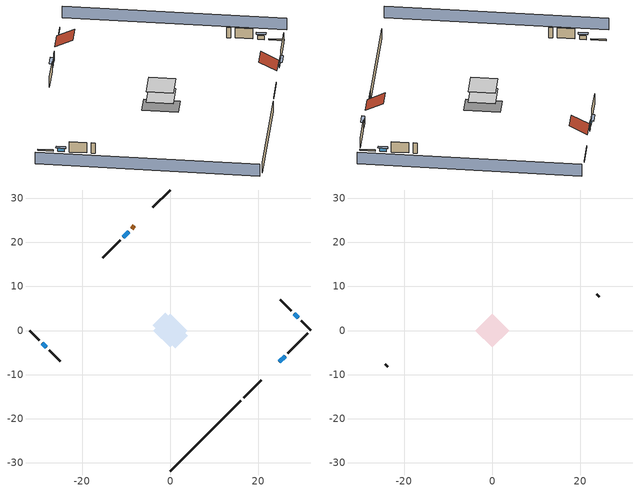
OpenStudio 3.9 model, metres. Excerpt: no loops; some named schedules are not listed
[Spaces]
conditioned space 1
 floor foundation (Slab1 construction): -4,1.14 -1.14,4 4,-1.14 1.14,-4 z-2.13
 floor adiabatic (AdiabaticFloorConstruction): -3.84,0 0,3.84 3.84,0 0,-3.84 z0.3
 wall outside (Wall1 construction): 26.74,-5.19 31.27,-0.66 z0.3:2.74
 wall outside (Wall2 construction): -27.47,-4.46 -24.95,-6.98 z0.3:2.74
 wall outside (Wall3 construction): -11.37,20.56 -15.37,16.56 z0.3:2.74
 wall outside (Wall4 construction): 27.47,4.46 24.95,6.98 z0.3:2.74
 wall outside (RimJoist1 construction): 16.67,-15.26 20.64,-11.29 z0.3:0.61
 wall outside (RimJoist2 construction): -31.93,0 -29.73,-2.2 z0.3:0.61
 wall outside (RimJoist3 construction): 0,31.93 -3.97,27.96 z0.3:0.61
 wall outside (RimJoist4 construction): 31.93,0 29.73,2.2 z0.3:0.61
 wall outside (AdiabaticWallConstruction): 24.82,-7.11 26.09,-5.84 / -9.45,22.48 -10.72,21.21 z0.3:1.49; -29.08,-2.85 -28.13,-3.8 / 29.08,2.85 28.13,3.8 z0.3:1.19
 wall outside (AdiabaticWallConstruction 1): -8.15,23.78 -8.8,23.13 z0.3:2.34
 wall foundation (FoundationWall1 construction): 0,-31.93 16.01,-15.92 z-2.13:0.3
 window (WindowConstruction): 24.82,-7.11 26.08,-5.85 z0.3:1.49
 window (WindowConstruction 1): -29.07,-2.86 -28.13,-3.8 z0.3:1.19
 window (WindowConstruction 2): -9.45,22.48 -10.72,21.21 z0.3:1.49
 window (WindowConstruction 3): 29.07,2.86 28.13,3.8 z0.3:1.19
 door (Door): -8.15,23.78 -8.79,23.14 z0.3:2.34
 ceiling adiabatic (AdiabaticFloorConstruction): 0,-3.84 3.84,0 0,3.84 -3.84,0 z0.3
attic - vented 1
 floor to conditioned space 1 (Floor1 construction Reversed): -3.84,0 0,3.84 3.84,0 0,-3.84 z2.74
 wall outside (Wall5 construction): -24.3,-7.63 -23.71,-8.22 z0.3:2.74
 wall outside (Wall6 construction): 24.3,7.63 23.71,8.22 z0.3:2.74
 roof outside (Roof1 construction): 24.16,-7.77,2.74 21.6,-5.2,4.56 18.73,-8.07,4.56 21.29,-10.64,2.74
 roof outside (Roof2 construction): -7.49,24.44,2.74 -4.93,21.87,4.56 -2.06,24.74,4.56 -4.62,27.31,2.74
shading: 35.16,3.23 3.23,35.16 / -35.16,-3.23 -3.23,-35.16 z0:2.74; 26.3,-5.63 24.6,-7.33 25.03,-7.76 26.73,-6.06 z1.8; -27.92,-4.01 -29.29,-2.64 -29.72,-3.07 -28.35,-4.45 z1.49; -10.93,21 -9.24,22.69 -9.67,23.12 -11.36,21.43 z1.8; 27.92,4.01 29.29,2.64 29.72,3.07 28.35,4.45 z1.49
[Site]
Portland Intl Arpt_OR: Latitude {deg}=45.59; Longitude {deg}=-122.6; Time Zone {hr}=-8; Elevation {m}=33; Terrain=Suburbs; Keep Site Location Information=Yes
[Site:GroundTemperature:Shallow]
10.2558, 8.96328, 8.85977, 9.47314, 11.9355, 14.3863, 16.5111, 17.8571, 17.9714, 16.8767, 14.8061, 12.4304
[Site:WaterMainsTemperature]
Calculation Method=Schedule; Temperature Schedule=mains temperature schedule
[Building]
Building 1
[Material] Roughness=Rough
Name | Thickness {m} | Conductivity {W/m-K} | Density {kg/m3} | Specific Heat {J/kg-K} | Thermal Absorptance | Solar Absorptance | Visible Absorptance
asphalt or fiberglass shingles | 0.00635 | 0.162714 | 1121.4 | 1465.45 | 0.9 | 0.85 | 0.85
roof rigid ins | 0.00281632 | 0.029427 | 32.04 | 1214.23 | 0.9 | 0.7 | 0.7
osb sheathing 0.5 in. | 0.0127 | 0.115458 | 512.64 | 1214.23 | 0.9 | 0.6 | 0.6
wood siding | 0.0254 | 0.102417 | 544.68 | 1172.36 | 0.9 | 0.85 | 0.85
osb sheathing 0.5 in. 1 | 0.0127 | 0.115458 | 512.64 | 1214.23 | 0.9 | 0.7 | 0.7
wall stud and cavity | 0.1397 | 0.550994 | 139.0536 | 1170.24 | 0.9 | 0.7 | 0.7
gypsum board | 0.0127 | 0.160291 | 801 | 837.4 | 0.9 | 0.6 | 0.6
wall stud and cavity 1 | 0.1397 | 0.727959 | 139.0536 | 1170.24 | 0.9 | 0.6 | 0.6
rim joist stud and cavity | 0.0508 | 0.178688 | 50.32683 | 1063.81 | 0.9 | 0.6 | 0.6
ceiling loosefill ins | 0.254 | 0.0480833 | 16.02 | 1046.75 | 0.9 | 0.7 | 0.7
ceiling stud and cavity | 0.1397 | 0.104117 | 65.682 | 1177.47 | 0.9 | 0.7 | 0.7
concrete 8.0 in. | 0.2032 | 1.803125 | 2242.8 | 837.4 | 0.9 | 0.7 | 0.7
gypsum board 1 | 0.0127 | 0.160291 | 801 | 837.4 | 0.9 | 0.7 | 0.7
concrete 4.0 in. | 0.1016 | 1.803125 | 2242.8 | 837.4 | 0.9 | 0.7 | 0.7
floor covering | 0.0127 | 0.0450781 | 54.468 | 1339.84 | 0.9 | 0.9 | 0.9
wood siding 1; wood siding 2 | 0.0254 | 0.102417 | 544.68 | 1172.36
wall rigid ins; floor rigid ins | 0.512978 | 0.029427 | 32.04 | 1214.23 | 0.9 | 0.7 | 0.7
wall stud and cavity 2 | 0.0889 | 0.380278 | 52.3479 | 1209.89 | 0.9 | 0.7 | 0.7
door material | 0.04445 | 0.0612267 | 512.64 | 1214.23 | 0.9 | 0.7 | 0.7
floor stud and cavity | 0.1397 | 1.75129 | 37.0049 | 1207.88 | 0.9 | 0.7 | 0.7
osb sheathing 0.75 in. | 0.01905 | 0.115458 | 512.64 | 1214.23 | 0.9 | 0.7 | 0.7
floor covering 1 | 0.0127 | 0.0433444 | 54.468 | 1339.84 | 0.9 | 0.6 | 0.6
wall stud and cavity 3 | 0.0889 | 0.391764 | 83.0341 | 1211.67 | 0.9 | 0.7 | 0.7
furniture material conditioned space 1 | 0.1524 | 0.115458 | 640.8 | 1214.23 | 0.9 | 0.6 | 0.6
[Construction]
Roof1 construction; Roof2 construction: asphalt or fiberglass shingles, roof rigid ins, osb sheathing 0.5 in.
Wall1 construction; Wall2 construction; Wall3 construction; Wall4 construction: wood siding, osb sheathing 0.5 in. 1, wall stud and cavity, gypsum board
Wall5 construction; Wall6 construction: wood siding, osb sheathing 0.5 in. 1, wall stud and cavity 1
RimJoist1 construction; RimJoist2 construction; RimJoist3 construction; RimJoist4 construction: wood siding, rim joist stud and cavity
Floor1 construction Reversed: gypsum board, ceiling stud and cavity, ceiling loosefill ins
FoundationWall1 construction: concrete 8.0 in., gypsum board 1
Slab1 construction: concrete 4.0 in., floor covering
WindowConstruction; WindowConstruction 1; WindowConstruction 2; WindowConstruction 3: WindowMaterial
AdiabaticWallConstruction: wood siding 1, wall rigid ins, wall stud and cavity 2, gypsum board
Door: door material
AdiabaticWallConstruction 1: wood siding 2, wall rigid ins, wall stud and cavity 2, gypsum board
AdiabaticFloorConstruction: floor stud and cavity, floor rigid ins, osb sheathing 0.75 in., floor covering 1
PartitionWallConstruction: gypsum board, wall stud and cavity 3, gypsum board
furniture construction conditioned space 1: furniture material conditioned space 1
[WindowMaterial:SimpleGlazingSystem]
WindowMaterial: U-Factor {W/m2-K}=4.31528; Solar Heat Gain Coefficient=0.67
[ThermalZone] Multiplier=1; Use Ideal Air Loads=No
Name | Volume {m3} | Thermostat
conditioned space | 143.623 | conditioned space temperature setpoint
attic - vented | 11.9124
[Sizing:Zone]
attic - vented: Zone Cooling Design Supply Air Temperature Input Method=SupplyAirTemperature; Zone Cooling Design Supply Air Temperature {C}=14; Zone Cooling Design Supply Air Temperature Difference {deltaC}=11.11; Zone Heating Design Supply Air Temperature Input Method=SupplyAirTemperature; Zone Heating Design Supply Air Temperature {C}=40; Zone Heating Design Supply Air Temperature Difference {deltaC}=11.11; Zone Cooling Design Supply Air Humidity Ratio {kg-H2O/kg-air}=0.0085; Zone Heating Design Supply Air Humidity Ratio {kg-H2O/kg-air}=0.008; Cooling Design Air Flow Method=DesignDay; Heating Design Air Flow Method=DesignDay; Account for Dedicated Outdoor Air System=No; Dedicated Outdoor Air System Control Strategy=NeutralSupplyAir; Dedicated Outdoor Air Low Setpoint Temperature for Design {C}=autosize; Dedicated Outdoor Air High Setpoint Temperature for Design {C}=autosize; Zone Load Sizing Method=Sensible Load Only No Latent Load; Zone Latent Cooling Design Supply Air Humidity Ratio Input Method=HumidityRatioDifference; Zone Cooling Design Supply Air Humidity Ratio Difference {kgWater/kgDryAir}=0.005; Zone Latent Heating Design Supply Air Humidity Ratio Input Method=HumidityRatioDifference; Zone Humidification Design Supply Air Humidity Ratio Difference {kgWater/kgDryAir}=0.005; Sizing Option=Coincident
[Space]
Name | Thermal Zone | Volume {m3}
conditioned space 1 | conditioned space | 143.623
attic - vented 1 | attic - vented | 11.9124
[ThermostatSetpoint:DualSetpoint]
conditioned space temperature setpoint: Heating Setpoint Temperature Schedule=heating setpoint; Cooling Setpoint Temperature Schedule=cooling setpoint; Temperature Difference Between Cutout And Setpoint {deltaC}=0
[Foundation:Kiva]
Foundation Kiva 1: Initial Indoor Air Temperature {C}=22.2222; Wall Height Above Grade {m}=0.3048; Wall Depth Below Slab {m}=0.2032
[Foundation:Kiva:Settings]
Soil Conductivity {W/m-K}=1.9041; Soil Density {kg/m3}=1842.3; Soil Specific Heat {J/kg-K}=418.7; Ground Solar Absorptivity=0.9; Ground Thermal Absorptivity=0.9; Ground Surface Roughness {m}=0.03; Far-Field Width {m}=40; Deep-Ground Boundary Condition=ZeroFlux; Deep-Ground Depth {m}=40; Minimum Cell Dimension {m}=0.2; Maximum Cell Growth Coefficient=3; Simulation Timestep=Timestep
[SurfaceProperty:ExposedFoundationPerimeter]
Slab1: Exposed Perimeter Calculation Method=TotalExposedPerimeter; Total Exposed Perimeter {m}=22.64664
[SurfaceProperty:IncidentSolarMultiplier] Incident Solar Multiplier=1; Incident Solar Multiplier Schedule=trans schedule winter=0.85 summer=0.7
Window1; Window2; Window3; Window4
[InternalMass:Definition] Design Level Calculation Method=SurfaceArea
Name | Construction | Surface Area {m2}
partition wall mass | PartitionWallConstruction | 58.90053
furniture mass conditioned space 1 | furniture construction conditioned space 1 | 23.56021
[InternalMass] Space or SpaceType=conditioned space 1; Multiplier=1
Name | Internal Mass Definition
partition wall mass | partition wall mass
furniture mass conditioned space 1 | furniture mass conditioned space 1
[Fan:SystemModel]
central ac and furnace supply fan: Availability Schedule=Always On Discrete; Design Maximum Air Flow Rate {m3/s}=0.216624; Speed Control Method=Discrete; Electric Power Minimum Flow Rate Fraction=0.2; Design Pressure Rise {Pa}=500; Motor Efficiency=1; Motor In Air Stream Fraction=1; Design Electric Power Consumption {W}=autosize; Design Power Sizing Method=PowerPerFlow; Electric Power Per Unit Flow Rate {W/(m3/s)}=1059.44; Electric Power Per Unit Flow Rate Per Unit Pressure {W-s/m3-Pa}=1.66667; Fan Total Efficiency=0.7; Motor Loss Radiative Fraction=0; Speed Flow Fraction 1=0.7342; Speed Electric Power Fraction 1=0.39578; Speed Flow Fraction 2=1; Speed Electric Power Fraction 2=1
[EnergyManagementSystem:Sensor]
Name | Output Variable or Output Meter Index Key | Output Variable or Output Meter
central_ac_and_furnace_supply_fan_s; central_ac_and_furnace_supply_fan_s_1 | central ac and furnace supply fan | Fan Electricity Energy
water_heater_T_set | water heater setpoint | Schedule Value
out_pb_s |  | Site Outdoor Air Barometric Pressure
out_wt_s |  | Site Outdoor Air Humidity Ratio
site_vw_s |  | Site Wind Speed
cool_season | cooling season schedule | Schedule Value
central_ac_and_furnace_airloop_Fan_RTF_s | central ac and furnace supply fan | Fan Runtime Fraction Speed 1
central_ac_and_furnace_airloop_Fan_RTF_s_1 | central ac and furnace supply fan | Fan Runtime Fraction Speed 2
natural_vent_s | natural vent schedule | Schedule Value
htg_sp_s | heating setpoint | Schedule Value
clg_sp_s | cooling setpoint | Schedule Value
mech_vent_range_fan_0_sch_s | mech vent range fan 0 schedule | Schedule Value
mech_vent_bath_fan_0_sch_s | mech vent bath fan 0 schedule | Schedule Value
clothes_dryer_exhaust_0_sch_s | clothes_dryer | Schedule Value
htg_load_cond |  | Heating:EnergyTransfer:Zone:CONDITIONED SPACE
clg_load_cond |  | Cooling:EnergyTransfer:Zone:CONDITIONED SPACE
s_conv | Floor1 | Surface Inside Face Convection Heat Gain Energy
s_ig | Floor1 | Surface Inside Face Internal Gains Radiation Heat Gain Energy
s_sol | Floor1 | Surface Inside Face Solar Radiation Heat Gain Energy
s_lgt | Floor1 | Surface Inside Face Lights Radiation Heat Gain Energy
s_surf | Floor1 | Surface Inside Face Net Surface Thermal Radiation Heat Gain Energy
s_conv_1 | FoundationWall1 | Surface Inside Face Convection Heat Gain Energy
s_ig_1 | FoundationWall1 | Surface Inside Face Internal Gains Radiation Heat Gain Energy
s_sol_1 | FoundationWall1 | Surface Inside Face Solar Radiation Heat Gain Energy
s_lgt_1 | FoundationWall1 | Surface Inside Face Lights Radiation Heat Gain Energy
s_surf_1 | FoundationWall1 | Surface Inside Face Net Surface Thermal Radiation Heat Gain Energy
s_conv_2 | inferred conditioned ceiling | Surface Inside Face Convection Heat Gain Energy
s_ig_2 | inferred conditioned ceiling | Surface Inside Face Internal Gains Radiation Heat Gain Energy
s_sol_2 | inferred conditioned ceiling | Surface Inside Face Solar Radiation Heat Gain Energy
s_lgt_2 | inferred conditioned ceiling | Surface Inside Face Lights Radiation Heat Gain Energy
s_surf_2 | inferred conditioned ceiling | Surface Inside Face Net Surface Thermal Radiation Heat Gain Energy
s_conv_3 | inferred conditioned floor | Surface Inside Face Convection Heat Gain Energy
s_ig_3 | inferred conditioned floor | Surface Inside Face Internal Gains Radiation Heat Gain Energy
s_sol_3 | inferred conditioned floor | Surface Inside Face Solar Radiation Heat Gain Energy
s_lgt_3 | inferred conditioned floor | Surface Inside Face Lights Radiation Heat Gain Energy
s_surf_3 | inferred conditioned floor | Surface Inside Face Net Surface Thermal Radiation Heat Gain Energy
s_conv_4 | RimJoist1 | Surface Inside Face Convection Heat Gain Energy
s_ig_4 | RimJoist1 | Surface Inside Face Internal Gains Radiation Heat Gain Energy
s_sol_4 | RimJoist1 | Surface Inside Face Solar Radiation Heat Gain Energy
s_lgt_4 | RimJoist1 | Surface Inside Face Lights Radiation Heat Gain Energy
s_surf_4 | RimJoist1 | Surface Inside Face Net Surface Thermal Radiation Heat Gain Energy
s_conv_5 | RimJoist2 | Surface Inside Face Convection Heat Gain Energy
s_ig_5 | RimJoist2 | Surface Inside Face Internal Gains Radiation Heat Gain Energy
s_sol_5 | RimJoist2 | Surface Inside Face Solar Radiation Heat Gain Energy
s_lgt_5 | RimJoist2 | Surface Inside Face Lights Radiation Heat Gain Energy
s_surf_5 | RimJoist2 | Surface Inside Face Net Surface Thermal Radiation Heat Gain Energy
s_conv_6 | RimJoist3 | Surface Inside Face Convection Heat Gain Energy
s_ig_6 | RimJoist3 | Surface Inside Face Internal Gains Radiation Heat Gain Energy
s_sol_6 | RimJoist3 | Surface Inside Face Solar Radiation Heat Gain Energy
s_lgt_6 | RimJoist3 | Surface Inside Face Lights Radiation Heat Gain Energy
s_surf_6 | RimJoist3 | Surface Inside Face Net Surface Thermal Radiation Heat Gain Energy
s_conv_7 | RimJoist4 | Surface Inside Face Convection Heat Gain Energy
s_ig_7 | RimJoist4 | Surface Inside Face Internal Gains Radiation Heat Gain Energy
s_sol_7 | RimJoist4 | Surface Inside Face Solar Radiation Heat Gain Energy
s_lgt_7 | RimJoist4 | Surface Inside Face Lights Radiation Heat Gain Energy
s_surf_7 | RimJoist4 | Surface Inside Face Net Surface Thermal Radiation Heat Gain Energy
s_conv_8 | Slab1 | Surface Inside Face Convection Heat Gain Energy
s_ig_8 | Slab1 | Surface Inside Face Internal Gains Radiation Heat Gain Energy
s_sol_8 | Slab1 | Surface Inside Face Solar Radiation Heat Gain Energy
s_lgt_8 | Slab1 | Surface Inside Face Lights Radiation Heat Gain Energy
s_surf_8 | Slab1 | Surface Inside Face Net Surface Thermal Radiation Heat Gain Energy
ss_sol | Door1 | Surface Inside Face Solar Radiation Heat Gain Energy
ss_lgt | Door1 | Surface Inside Face Lights Radiation Heat Gain Energy
ss_conv | Door1 | Surface Inside Face Convection Heat Gain Energy
ss_ig | Door1 | Surface Inside Face Internal Gains Radiation Heat Gain Energy
ss_surf | Door1 | Surface Inside Face Net Surface Thermal Radiation Heat Gain Energy
ss_conv_1 | Window1 | Surface Inside Face Convection Heat Gain Energy
ss_ig_1 | Window1 | Surface Inside Face Internal Gains Radiation Heat Gain Energy
ss_surf_1 | Window1 | Surface Inside Face Net Surface Thermal Radiation Heat Gain Energy
ss_trans_in | Window1 | Surface Window Transmitted Solar Radiation Rate
ss_back_out | Window1 | Surface Window Shortwave from Zone Back Out Window Heat Transfer Rate
ss_trans_out | Window1 | Surface Inside Face Initial Transmitted Diffuse Transmitted Out Window Solar Radiation Rate
ss_conv_2 | Window2 | Surface Inside Face Convection Heat Gain Energy
ss_ig_2 | Window2 | Surface Inside Face Internal Gains Radiation Heat Gain Energy
ss_surf_2 | Window2 | Surface Inside Face Net Surface Thermal Radiation Heat Gain Energy
ss_trans_in_1 | Window2 | Surface Window Transmitted Solar Radiation Rate
ss_back_out_1 | Window2 | Surface Window Shortwave from Zone Back Out Window Heat Transfer Rate
ss_trans_out_1 | Window2 | Surface Inside Face Initial Transmitted Diffuse Transmitted Out Window Solar Radiation Rate
ss_conv_3 | Window3 | Surface Inside Face Convection Heat Gain Energy
ss_ig_3 | Window3 | Surface Inside Face Internal Gains Radiation Heat Gain Energy
ss_surf_3 | Window3 | Surface Inside Face Net Surface Thermal Radiation Heat Gain Energy
ss_trans_in_2 | Window3 | Surface Window Transmitted Solar Radiation Rate
ss_back_out_2 | Window3 | Surface Window Shortwave from Zone Back Out Window Heat Transfer Rate
ss_trans_out_2 | Window3 | Surface Inside Face Initial Transmitted Diffuse Transmitted Out Window Solar Radiation Rate
ss_conv_4 | Window4 | Surface Inside Face Convection Heat Gain Energy
ss_ig_4 | Window4 | Surface Inside Face Internal Gains Radiation Heat Gain Energy
ss_surf_4 | Window4 | Surface Inside Face Net Surface Thermal Radiation Heat Gain Energy
ss_trans_in_3 | Window4 | Surface Window Transmitted Solar Radiation Rate
ss_back_out_3 | Window4 | Surface Window Shortwave from Zone Back Out Window Heat Transfer Rate
ss_trans_out_3 | Window4 | Surface Inside Face Initial Transmitted Diffuse Transmitted Out Window Solar Radiation Rate
s_conv_9 | Wall1 | Surface Inside Face Convection Heat Gain Energy
s_ig_9 | Wall1 | Surface Inside Face Internal Gains Radiation Heat Gain Energy
s_sol_9 | Wall1 | Surface Inside Face Solar Radiation Heat Gain Energy
s_lgt_9 | Wall1 | Surface Inside Face Lights Radiation Heat Gain Energy
s_surf_9 | Wall1 | Surface Inside Face Net Surface Thermal Radiation Heat Gain Energy
s_conv_10 | Wall2 | Surface Inside Face Convection Heat Gain Energy
s_ig_10 | Wall2 | Surface Inside Face Internal Gains Radiation Heat Gain Energy
s_sol_10 | Wall2 | Surface Inside Face Solar Radiation Heat Gain Energy
s_lgt_10 | Wall2 | Surface Inside Face Lights Radiation Heat Gain Energy
s_surf_10 | Wall2 | Surface Inside Face Net Surface Thermal Radiation Heat Gain Energy
s_conv_11 | Wall3 | Surface Inside Face Convection Heat Gain Energy
s_ig_11 | Wall3 | Surface Inside Face Internal Gains Radiation Heat Gain Energy
s_sol_11 | Wall3 | Surface Inside Face Solar Radiation Heat Gain Energy
s_lgt_11 | Wall3 | Surface Inside Face Lights Radiation Heat Gain Energy
s_surf_11 | Wall3 | Surface Inside Face Net Surface Thermal Radiation Heat Gain Energy
s_conv_12 | Wall4 | Surface Inside Face Convection Heat Gain Energy
s_ig_12 | Wall4 | Surface Inside Face Internal Gains Radiation Heat Gain Energy
s_sol_12 | Wall4 | Surface Inside Face Solar Radiation Heat Gain Energy
s_lgt_12 | Wall4 | Surface Inside Face Lights Radiation Heat Gain Energy
s_surf_12 | Wall4 | Surface Inside Face Net Surface Thermal Radiation Heat Gain Energy
im_conv | furniture mass conditioned space 1 | Surface Inside Face Convection Heat Gain Energy
im_ig | furniture mass conditioned space 1 | Surface Inside Face Internal Gains Radiation Heat Gain Energy
im_sol | furniture mass conditioned space 1 | Surface Inside Face Solar Radiation Heat Gain Energy
im_lgt | furniture mass conditioned space 1 | Surface Inside Face Lights Radiation Heat Gain Energy
im_surf | furniture mass conditioned space 1 | Surface Inside Face Net Surface Thermal Radiation Heat Gain Energy
im_conv_1 | partition wall mass | Surface Inside Face Convection Heat Gain Energy
im_ig_1 | partition wall mass | Surface Inside Face Internal Gains Radiation Heat Gain Energy
im_sol_1 | partition wall mass | Surface Inside Face Solar Radiation Heat Gain Energy
im_lgt_1 | partition wall mass | Surface Inside Face Lights Radiation Heat Gain Energy
im_surf_1 | partition wall mass | Surface Inside Face Net Surface Thermal Radiation Heat Gain Energy
airflow_gain | infil flow | Infiltration Sensible Heat Gain Energy
airflow_loss | infil flow | Infiltration Sensible Heat Loss Energy
airflow_gain_1 | natural vent flow | Infiltration Sensible Heat Gain Energy
airflow_loss_1 | natural vent flow | Infiltration Sensible Heat Loss Energy
airflow_gain_2 | whole house fan flow | Infiltration Sensible Heat Gain Energy
airflow_loss_2 | whole house fan flow | Infiltration Sensible Heat Loss Energy
mv_conv | mech vent bath fan 0 | Electric Equipment Convective Heating Energy
mv_rad | mech vent bath fan 0 | Electric Equipment Radiant Heating Energy
mv_conv_1 | mech vent house fan | Electric Equipment Convective Heating Energy
mv_rad_1 | mech vent house fan | Electric Equipment Radiant Heating Energy
mv_conv_2 | mech vent house fan cfis | Electric Equipment Convective Heating Energy
mv_rad_2 | mech vent house fan cfis | Electric Equipment Radiant Heating Energy
mv_conv_3 | mech vent range fan 0 | Electric Equipment Convective Heating Energy
mv_rad_3 | mech vent range fan 0 | Electric Equipment Radiant Heating Energy
mv_conv_4 | mech vent house fan latent load | Other Equipment Convective Heating Energy
mv_rad_4 | mech vent house fan latent load | Other Equipment Radiant Heating Energy
mv_conv_5 | mech vent house fan sensible load | Other Equipment Convective Heating Energy
mv_rad_5 | mech vent house fan sensible load | Other Equipment Radiant Heating Energy
ig_lgt_conv | interior lighting | Lights Convective Heating Energy
ig_lgt_rad | interior lighting | Lights Radiant Heating Energy
ig_lgt_vis | interior lighting | Lights Visible Radiation Heating Energy
ig_ee_conv | ceiling fan | Electric Equipment Convective Heating Energy
ig_ee_rad | ceiling fan | Electric Equipment Radiant Heating Energy
[ElectricEquipment:Definition] Design Level Calculation Method=EquipmentLevel
Name | Design Level {W} | Fraction Latent | Fraction Radiant | Fraction Lost
ceiling fan | 17.6089 | 0 | 0.558 | 0
clothes washer | 356.88 | 0.03 | 0.162 | 0.7
clothes dryer | 318.423 | 0.015 | 0.081 | 0.85
dishwasher | 548.159 | 0.3 | 0.18 | 0.4
fridge | 123.522 | 0 | 0.6 | 0
fridge 2 | 157.114 | 0 | 0.6 | 0
cooking range | 1096.27 | 0.08 | 0.432 | 0.2
misc tv | 243.718 | 0 | 0.6 | 0
misc plug loads | 131.932 | 0.021 | 0.558 | 0.049
whole house fan; mech vent house fan | 0 | 0 | 0 | 1
mech vent house fan cfis | 0 | 0 | 0 | 0
mech vent range fan 0 | 30 | 0 | 0 | 1
mech vent bath fan 0 | 15 | 0 | 0 | 1
[ElectricEquipment] Space or SpaceType=conditioned space 1
Name | Electric Equipment Definition | Schedule
ceiling fan | ceiling fan | ceiling_fan
clothes washer | clothes washer | clothes_washer
clothes dryer | clothes dryer | clothes_dryer
dishwasher | dishwasher | dishwasher
fridge | fridge | fridge schedule
fridge 1 | fridge 2 | fridge schedule 1
cooking range | cooking range | cooking_range
misc tv | misc tv | plug_loads_tv
misc plug loads | misc plug loads | plug_loads_other
whole house fan | whole house fan | Always On Discrete
mech vent house fan | mech vent house fan | mech vent house fan schedule
mech vent house fan cfis | mech vent house fan cfis | mech vent house fan cfis schedule
mech vent range fan 0 | mech vent range fan 0 | mech vent range fan 0 schedule
mech vent bath fan 0 | mech vent bath fan 0 | mech vent bath fan 0 schedule
[OtherEquipment:Definition] Design Level Calculation Method=EquipmentLevel
Name | Design Level {W} | Fraction Latent | Fraction Radiant | Fraction Lost
water heater sens; mech vent house fan sensible load | 0 | 0 | 0 | 0
water heater lat; mech vent house fan latent load | 0 | 1 | 0 | 0
water heater energy adjustment1 | 0.01 | 0 | 0 | 1
clothes dryer 2 | 4230.31 | 0.015 | 0.081 | 0.85
cooking range 2 | 0 | 0.08 | 0.432 | 0.2
misc fireplace | 312.647 | 0.1 | 0.3 | 0.4
general water use sensible | -43.4886 | 0 | 0.6 | 0
general water use latent | 44.1266 | 1 | 0 | 0
[OtherEquipment] Space or SpaceType=conditioned space 1
Name | Other Equipment Definition | Schedule | Fuel Type
water heater sens | water heater sens | Always On Discrete
water heater lat | water heater lat | Always On Discrete
water heater energy adjustment1 | water heater energy adjustment1 | Always On Discrete | Electricity
clothes dryer 1 | clothes dryer 2 | clothes_dryer | NaturalGas
cooking range 1 | cooking range 2 | cooking_range | Electricity
misc fireplace | misc fireplace | misc fireplace schedule | NaturalGas
general water use sensible | general water use sensible | general water use schedule
general water use latent | general water use latent | general water use schedule
mech vent house fan sensible load | mech vent house fan sensible load | Always On Discrete
mech vent house fan latent load | mech vent house fan latent load | Always On Discrete
[WaterUse:Equipment:Definition]
Name | Peak Flow Rate {m3/s}
clothes washer | 2.35662e-06
dishwasher | 6.40956e-06
[Lights:Definition]
interior lighting: Design Level Calculation Method=LightingLevel; Lighting Level {W}=152.148; Fraction Radiant=0.6; Fraction Visible=0.2; Return Air Fraction=0
[Lights]
interior lighting: Lights Definition=interior lighting; Space or SpaceType=conditioned space 1; Schedule=lighting_interior; Fraction Replaceable=1
[Exterior:Lights:Definition]
exterior lighting: Design Level {W}=5.05151
[Exterior:Lights]
exterior lighting: Exterior Lights Definition=exterior lighting; Schedule=exterior lighting schedule
[People:Definition]
occupants: Number of People Calculation Method=People; Number of People {people}=2; Fraction Radiant=0.314171; Sensible Heat Fraction=0.56303; Carbon Dioxide Generation Rate {m3/s-W}=0; Enable ASHRAE 55 Comfort Warnings=No; Mean Radiant Temperature Calculation Type=EnclosureAveraged
[People]
occupants: People Definition=occupants; Space or SpaceType=conditioned space 1; Number of People Schedule=occupants; Activity Level Schedule=occupants activity schedule; Multiplier=1
[SpaceInfiltration:DesignFlowRate] Space or SpaceType=conditioned space 1; Schedule=Always On Discrete; Design Flow Rate Calculation Method=Flow/Space; Design Flow Rate {m3/s}=0
natural vent flow; whole house fan flow; infil flow
[ZoneMixing]
whole house fan mix: Zone or Space=attic - vented; Schedule=Always On Continuous; Design Flow Rate Calculation Method=Flow/Zone; Design Flow Rate {m3/s}=0; Source Zone or Space=conditioned space
[SpaceInfiltration:EffectiveLeakageArea]
infil attic - vented 1: Space or SpaceType=attic - vented 1; Schedule=Always On Discrete; Effective Air Leakage Area {cm2}=981.577; Stack Coefficient=8.43826e-05; Wind Coefficient=3.11311e-05
